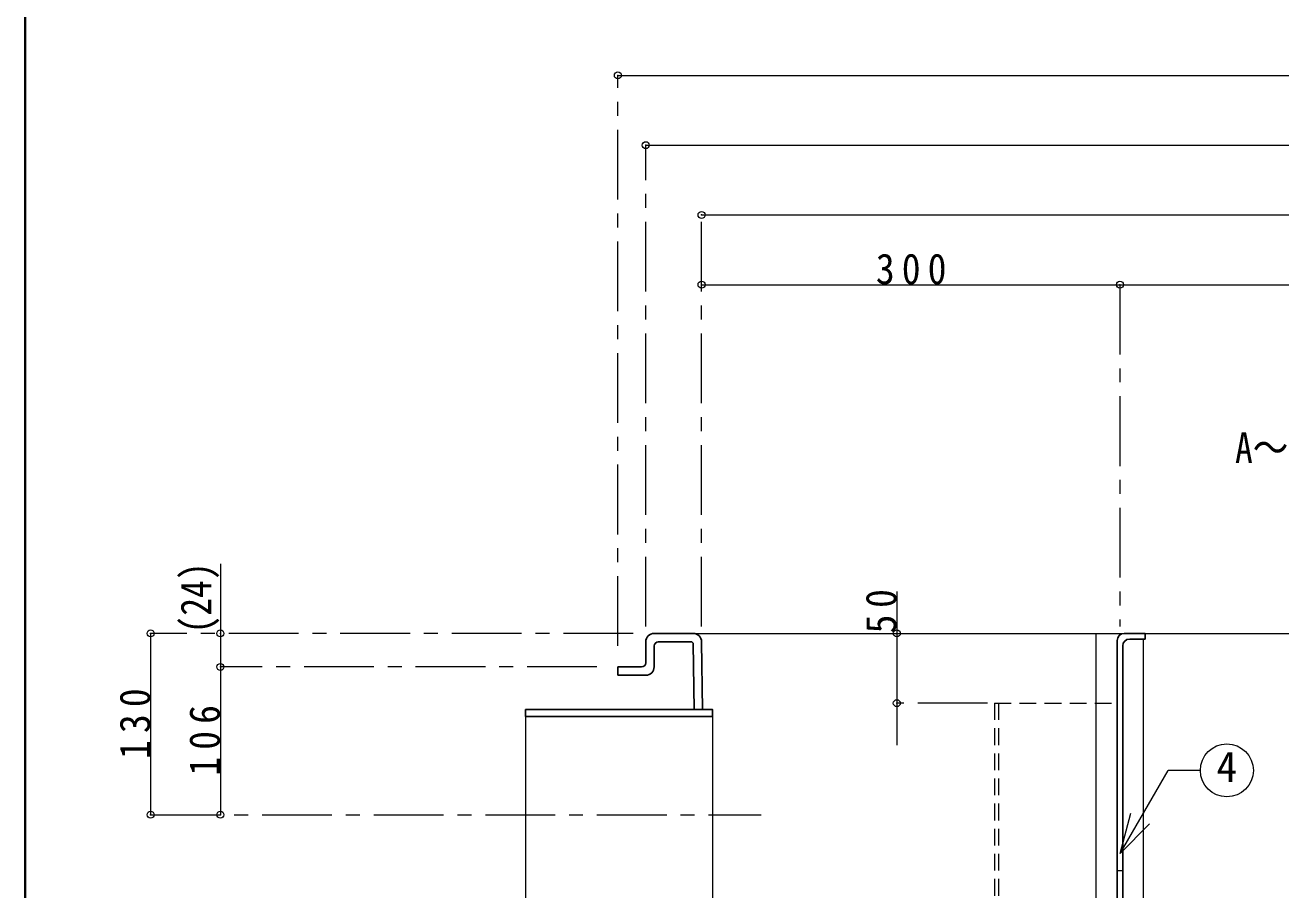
# Model space of a CAD drawing. Units: millimetres at full size, sheet at 1:10; details may follow other scales. Extents: x -2123 to 1927, y -1358 to 1452.
# Drawn here: x -2123 to -1222, y -362 to 258 of the extents above; entities that cross this region are included whole.
import ezdxf
from ezdxf.enums import TextEntityAlignment as Align

# ---------------------------------------------------------------- set-up
doc = ezdxf.new("R2010")
doc.units = ezdxf.units.MM
doc.header["$LTSCALE"] = 10
doc.header["$PDMODE"] = 32
doc.header["$PDSIZE"] = 5
doc.linetypes.add('CHAIN1', pattern=[8, 5, -1, 1, -1])
doc.linetypes.add('DASHED1', pattern=[1.8, 1.2, -0.6])
doc.layers.add('0-0', color=7, linetype='Continuous', lineweight=18)
doc.styles.add('ＭＳ ゴシック', font='')
doc.styles.get('ＭＳ ゴシック').set_extended_font_data('MS Gothic')

msp = doc.modelspace()

# ---------------------------------------------------------------- linework, layer by layer
at = {"layer": '0-0', "color": 1, "lineweight": 40}
msp.add_line((-2122.8, -1358.09), (-2122.8, 1451.91), dxfattribs=at)
at = {"layer": '0-0', "color": 4, "lineweight": 9}
for p, q in [((-1697.8, 221.91), (-77.8, 221.91)), ((-1677.8, 171.91), (-97.8, 171.91)), ((-1637.8, 121.91), (-137.8, 121.91)), ((-1637.8, 71.91), (-1337.8, 71.91)), ((-1982.8, -128.09), (-1982.8, -202.09)), ((-1497.8, -148.09), (-1497.8, -258.09)), ((-2032.8, -178.09), (-2032.8, -308.09)), ((-1982.8, -202.09), (-1982.8, -308.09))]:
    msp.add_line(p, q, dxfattribs=at)
at = {"layer": '0-0', "color": 4, "linetype": 'CHAIN1', "lineweight": 9}
for p, q in [((-1697.8, -187.09), (-1697.8, 221.91)), ((-1677.8, -173.09), (-1677.8, 171.91)), ((-1637.8, -173.09), (-1637.8, 121.91)), ((-1337.8, 71.91), (-1337.8, -173.09)), ((-1686.8, -178.09), (-2032.8, -178.09)), ((-1712.8, -202.09), (-1982.8, -202.09)), ((-1432.8, -228.09), (-1497.8, -228.09)), ((-2032.8, -308.09), (-1594.96, -308.09))]:
    msp.add_line(p, q, dxfattribs=at)
at = {"layer": '0-0', "color": 5, "lineweight": 25}
for p, q in [((-1671.8, -178.09), (-1643.8, -178.09)), ((-1334.8, -178.09), (-1319.8, -178.09)), ((-1319.8, -178.09), (-1319.8, -182.09)), ((-1677.8, -199.09), (-1677.8, -184.09)), ((-1671.8, -202.09), (-1671.8, -187.09)), ((-1645.29, -184.09), (-1668.8, -184.09)), ((-1643.79, -185.57), (-1643.16, -232.59)), ((-1637.8, -184.09), (-1637.8, -184.42)), ((-1637.8, -184.42), (-1637.16, -232.59)), ((-1339.8, -963.09), (-1339.8, -183.09)), ((-1335.8, -963.09), (-1335.8, -187.09)), ((-1330.8, -182.09), (-1319.8, -182.09)), ((-1677.8, -208.09), (-1697.8, -208.09)), ((-1763.96, -237.74), (-1763.96, -232.59)), ((-1629.96, -237.74), (-1763.96, -237.74))]:
    msp.add_line(p, q, dxfattribs=at)
at = {"layer": '0-0'}
for p, q in [((-1643.8, -178.09), (-1334.8, -178.09)), ((-1354.8, -963.09), (-1354.8, -178.09)), ((-1319.8, -178.09), (-1034.8, -178.09)), ((-1320.8, -963.09), (-1320.8, -182.09)), ((-1763.96, -237.74), (-1763.96, -378.44)), ((-1629.96, -237.74), (-1629.96, -378.44)), ((-1337.73, -335.82), (-1303.34, -276.25)), ((-1280.16, -276.25), (-1303.34, -276.25)), ((-1337.73, -335.82), (-1329.97, -306.84)), ((-1337.73, -335.82), (-1316.52, -314.6))]:
    msp.add_line(p, q, dxfattribs=at)
at = {"layer": '0-0', "color": 4, "linetype": 'DASHED1', "lineweight": 9}
for p, q in [((-1427.8, -228.09), (-1339.8, -228.09)), ((-1427.8, -228.09), (-1427.8, -663.09)), ((-1424.8, -228.09), (-1424.8, -663.09)), ((-1339.8, -348.09), (-1335.8, -348.09))]:
    msp.add_line(p, q, dxfattribs=at)
at = {"layer": '0-0', "color": 4, "lineweight": 9}
msp.add_lwpolyline([(-1337.8, 71.91), (-1037.8, 71.91), (-737.8, 71.91), (-437.8, 71.91), (-137.8, 71.91)], dxfattribs=at)
at = {"layer": '0-0', "color": 5, "lineweight": 25}
for points in [[(-1680.8, -202.09), (-1697.8, -202.09), (-1697.8, -208.09)], [(-1629.96, -237.74), (-1629.96, -232.59), (-1763.96, -232.59)]]:
    msp.add_lwpolyline(points, dxfattribs=at)
at = {"layer": '0-0'}
msp.add_circle((-1261.16, -276.25), 19, dxfattribs=at)
at = {"layer": '0-0', "color": 5, "lineweight": 25}
for centre, radius, start, end in [((-1671.8, -184.09), 6, 90, 180), ((-1643.8, -184.09), 6, 0, 90), ((-1334.8, -183.09), 5, 90, 180), ((-1668.8, -187.09), 3, 90, 180), ((-1645.29, -185.59), 1.5, 0.76526, 90), ((-1330.8, -187.09), 5, 90, 180), ((-1680.8, -199.09), 3, 270, 0), ((-1677.8, -202.09), 6, 270, 0)]:
    msp.add_arc(centre, radius, start, end, dxfattribs=at)
at = {"layer": '0-0', "color": 4}
for p in [(-1697.8, 221.91), (-1677.8, 171.91), (-1637.8, 121.91), (-1637.8, 71.91), (-1337.8, 71.91), (-2032.8, -178.09), (-1982.8, -178.09), (-1497.8, -178.09), (-1982.8, -202.09), (-1497.8, -228.09), (-2032.8, -308.09), (-1982.8, -308.09)]:
    msp.add_point(p, dxfattribs=at)

# ---------------------------------------------------------------- texts
at = {"layer": '0-0', "style": 'ＭＳ ゴシック', "width": 0.85}
msp.add_text('A～A’断面図', height=21.99, dxfattribs=at).set_placement((-1255.3, -62.59), align=Align.BOTTOM_LEFT)
msp.add_text('(24)', height=21.99, rotation=90, dxfattribs=at).set_placement((-1982.8, -178.09), align=Align.BOTTOM_LEFT)
at = {"layer": '0-0', "style": 'ＭＳ ゴシック'}
msp.add_text('4', height=21.99, dxfattribs=at).set_placement((-1268.66, -291.25), align=Align.BOTTOM_LEFT)
at = {"layer": '0-0', "insert": (-1512.8, 71.91), "char_height": 21.99, "attachment_point": 7, "style": 'ＭＳ ゴシック'}
msp.add_mtext('\\T1.38;\\W0.9;300', dxfattribs=at)
at = {"layer": '0-0', "char_height": 21.99, "attachment_point": 7, "rotation": 90, "style": 'ＭＳ ゴシック'}
for s, insert in [('\\T1.36;\\W0.9;50', (-1497.8, -178.09)), ('\\T1.38;\\W0.9;130', (-2032.8, -268.09)), ('\\T1.38;\\W0.9;106', (-1982.8, -280.09))]:
    msp.add_mtext(s, dxfattribs=dict(at, insert=insert))

doc.saveas('drawing.dxf')
